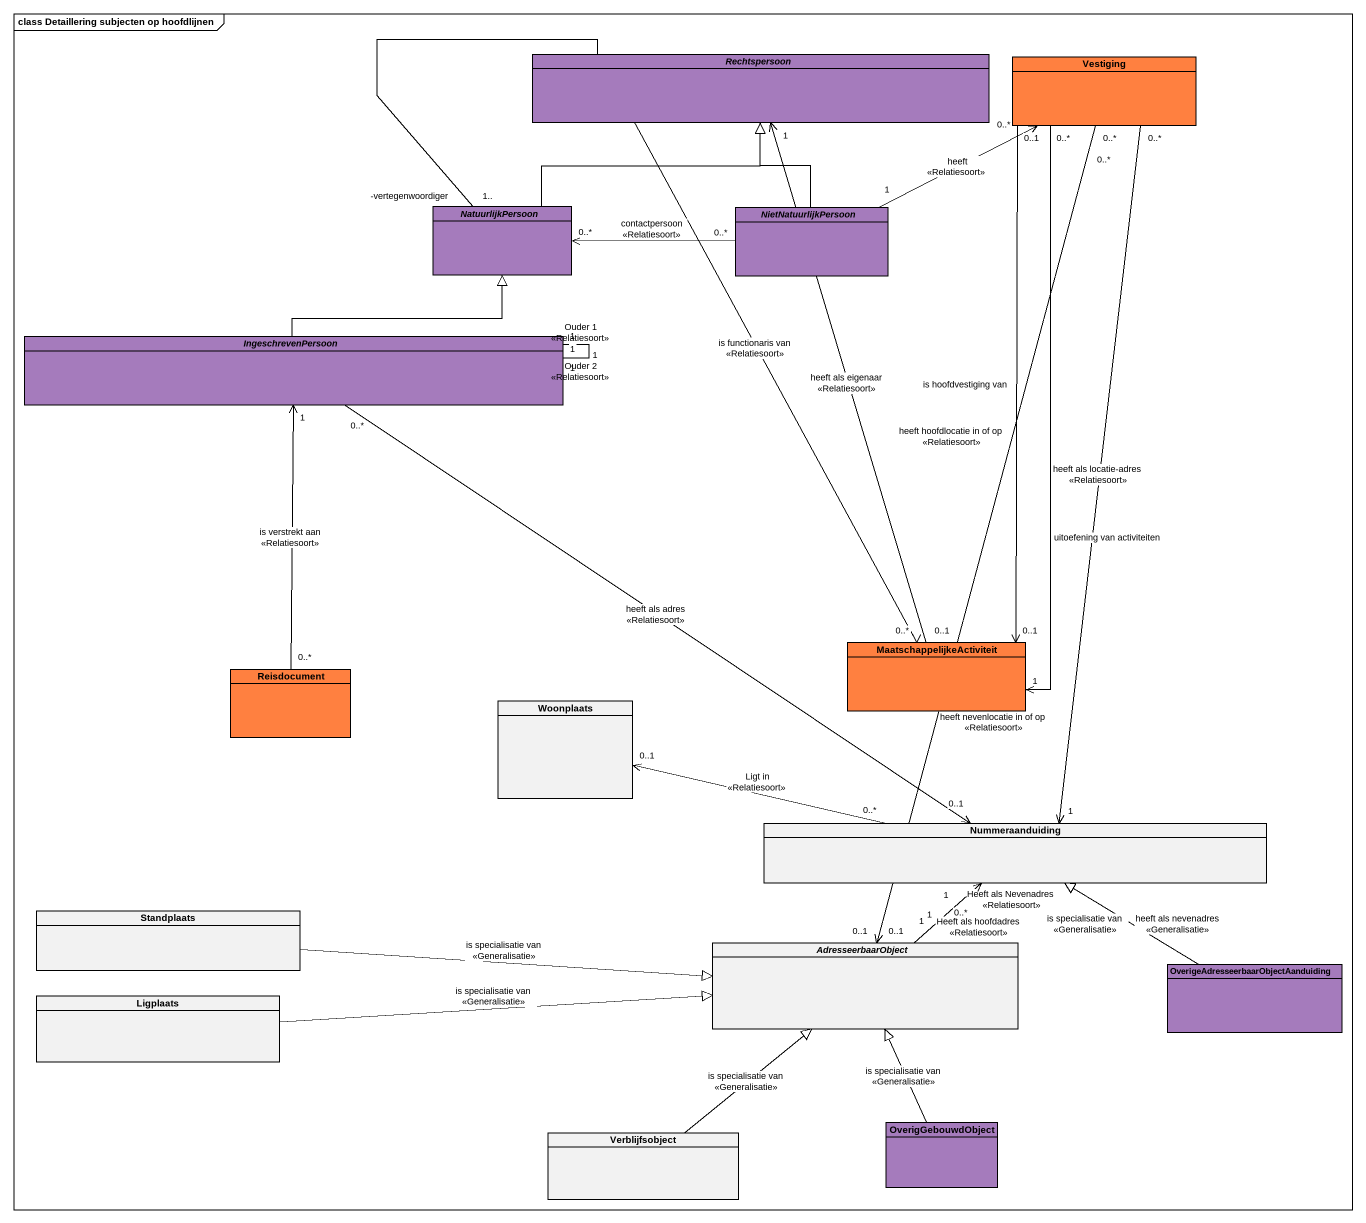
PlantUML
@startuml
mainframe class Detaillering subjecten op hoofdlijnen
hide circle
hide empty members
abstract class Rechtspersoon #A57BBC
class Vestiging #FF8040
abstract class NatuurlijkPersoon #A57BBC
abstract class NietNatuurlijkPersoon #A57BBC
abstract class IngeschrevenPersoon #A57BBC
class MaatschappelijkeActiviteit #FF8040
class Reisdocument #FF8040
class Woonplaats
class Nummeraanduiding
class Standplaats
abstract class AdresseerbaarObject
class "OverigeAdresseerbaarObjectAanduiding" as OverigeAdresseerbaarObjectAa #A57BBC
class Ligplaats
class OverigGebouwdObject #A57BBC
class Verblijfsobject
Vestiging "0..1" --> "0..1" MaatschappelijkeActiviteit : is hoofdvestiging van
Vestiging "0..*" --> "1" MaatschappelijkeActiviteit : uitoefening van activiteiten
Vestiging "0..*" --> "0..1" AdresseerbaarObject : heeft hoofdlocatie in of op\n<<Relatiesoort>>
Vestiging "0..*" --> "0..1" AdresseerbaarObject : heeft nevenlocatie in of op\n<<Relatiesoort>>
NatuurlijkPersoon -right-|> Rechtspersoon
NietNatuurlijkPersoon -up-|> Rechtspersoon
NietNatuurlijkPersoon "1" -right-> "0..*" Vestiging : heeft\n<<Relatiesoort>>
NietNatuurlijkPersoon "0..*" -left-> "0..*" NatuurlijkPersoon : contactpersoon\n<<Relatiesoort>>
IngeschrevenPersoon -up-|> NatuurlijkPersoon
IngeschrevenPersoon "1" -- "1" IngeschrevenPersoon : Ouder 1\n<<Relatiesoort>>
IngeschrevenPersoon "1" -- "1" IngeschrevenPersoon : Ouder 2\n<<Relatiesoort>>
IngeschrevenPersoon "1" <-- "0..*" Reisdocument : is verstrekt aan\n<<Relatiesoort>>
IngeschrevenPersoon "0..*" --> "0..1" Nummeraanduiding : heeft als adres\n<<Relatiesoort>>
MaatschappelijkeActiviteit "0..1" -up-> "1" Rechtspersoon : heeft als eigenaar\n<<Relatiesoort>>
MaatschappelijkeActiviteit "0..*" <-up- "-vertegenwoordiger\n1.." NatuurlijkPersoon : is functionaris van\n<<Relatiesoort>>
Nummeraanduiding "1" <-up- "0..*" Vestiging : heeft als locatie-adres\n<<Relatiesoort>>
Nummeraanduiding "0..*" -left-> "0..1" Woonplaats : Ligt in\n<<Relatiesoort>>
Standplaats -right-|> AdresseerbaarObject : is specialisatie van\n<<Generalisatie>>
AdresseerbaarObject "1" -up-> "0..*" Nummeraanduiding : Heeft als Nevenadres\n<<Relatiesoort>>
AdresseerbaarObject "1" -up-> "1" Nummeraanduiding : Heeft als hoofdadres\n<<Relatiesoort>>
OverigeAdresseerbaarObjectAa -up-|> Nummeraanduiding : heeft als nevenadres\n<<Generalisatie>>
OverigeAdresseerbaarObjectAa -up-|> Nummeraanduiding : is specialisatie van\n<<Generalisatie>>
Ligplaats -right-|> AdresseerbaarObject : is specialisatie van\n<<Generalisatie>>
OverigGebouwdObject -up-|> AdresseerbaarObject : is specialisatie van\n<<Generalisatie>>
Verblijfsobject -up-|> AdresseerbaarObject : is specialisatie van\n<<Generalisatie>>
@enduml
